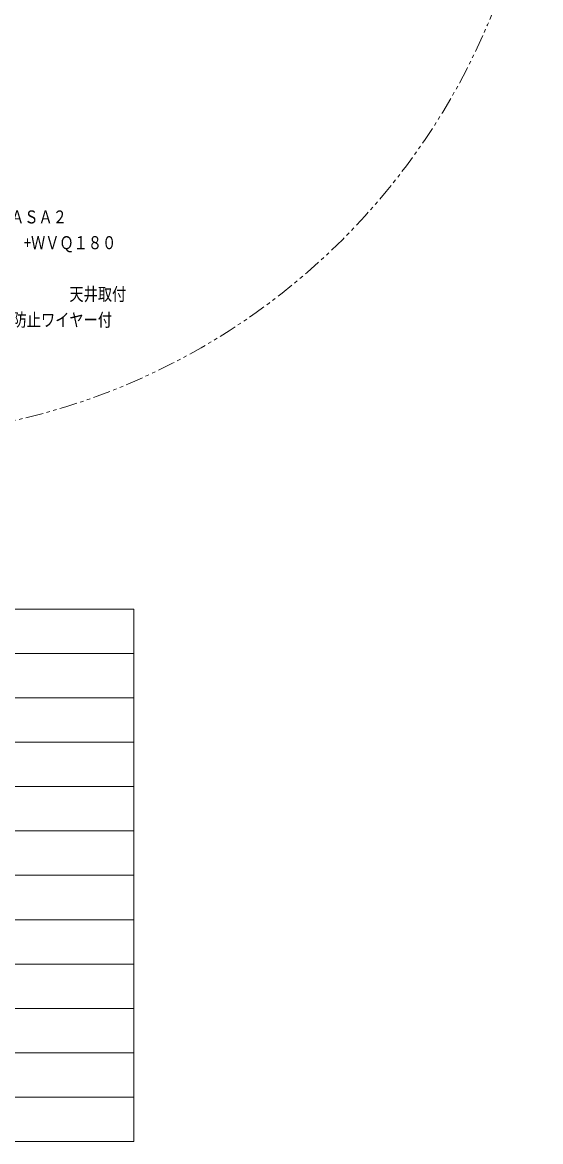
# Model space of a CAD drawing. Units: millimetres, scale not verified. Extents: x -63 to 108, y -56 to 175.
# Drawn here: x 50 to 108.3, y -56.5 to 69.6 of the extents above; entities that cross this region are included whole.
import ezdxf
from ezdxf.enums import TextEntityAlignment as Align

# ---------------------------------------------------------------- set-up
doc = ezdxf.new("R2010")
doc.units = ezdxf.units.MM
doc.header["$LTSCALE"] = 0.125
doc.linetypes.add('USER2', pattern=[31.75, 15.875, -3.175, 3.175, -3.175, 3.175, -3.175])
doc.layers.add('0-3_WAKU', color=1, linetype='Continuous', lineweight=18)
doc.layers.add('0-6_GAIKEI', color=1, linetype='Continuous', lineweight=18)
doc.layers.add('0-4_TOUROKU', color=7, linetype='Continuous')
doc.styles.add('ＭＳ ゴシック', font='')
doc.styles.get('ＭＳ ゴシック').set_extended_font_data('MS Gothic')

msp = doc.modelspace()

# ---------------------------------------------------------------- linework, layer by layer
at = {"layer": '0-3_WAKU', "color": 4}
for p, q in [((-62.5005, 3.5031), (62.4995, 3.5031)), ((62.4995, 3.5031), (62.4995, -56.4969)), ((62.4995, -56.4969), (-62.5005, -56.4969))]:
    msp.add_line(p, q, dxfattribs=at)
at = {"layer": '0-3_WAKU'}
for p, q in [((-62.5005, -1.4969), (62.4995, -1.4969)), ((-62.5005, -6.4969), (62.4995, -6.4969)), ((-62.5005, -11.4969), (62.4995, -11.4969)), ((-62.5005, -16.4969), (62.4995, -16.4969)), ((-62.5005, -21.4969), (62.4995, -21.4969)), ((-62.5005, -26.4969), (62.4995, -26.4969)), ((-62.5005, -31.4969), (62.4995, -31.4969)), ((-62.5005, -36.4969), (62.4995, -36.4969)), ((-62.5005, -41.4969), (62.4995, -41.4969)), ((62.4995, -46.4969), (-62.5005, -46.4969)), ((62.4995, -51.4969), (-62.5005, -51.4969))]:
    msp.add_line(p, q, dxfattribs=at)
at = {"layer": '0-6_GAIKEI', "linetype": 'USER2'}
msp.add_circle((32.2154, 98.9409), 76.0771, dxfattribs=at)

# ---------------------------------------------------------------- texts
at = {"layer": '0-4_TOUROKU', "style": 'ＭＳ ゴシック', "width": 0.8}
for s, p in [('ＷＶＳＰＮ３１１Ａ+ＹＶ２．８×２．８ＳＡＳＡ２', (17.3795, 46.5031)), ('+ＷＶＱ１８０', (50.1261, 43.6031)), ('天井取付', (55.2461, 37.8031)), ('落下防止ワイヤー付', (45.6461, 34.9031))]:
    msp.add_text(s, height=1.466, dxfattribs=at).set_placement(p, align=Align.BOTTOM_LEFT)

doc.saveas('drawing.dxf')
